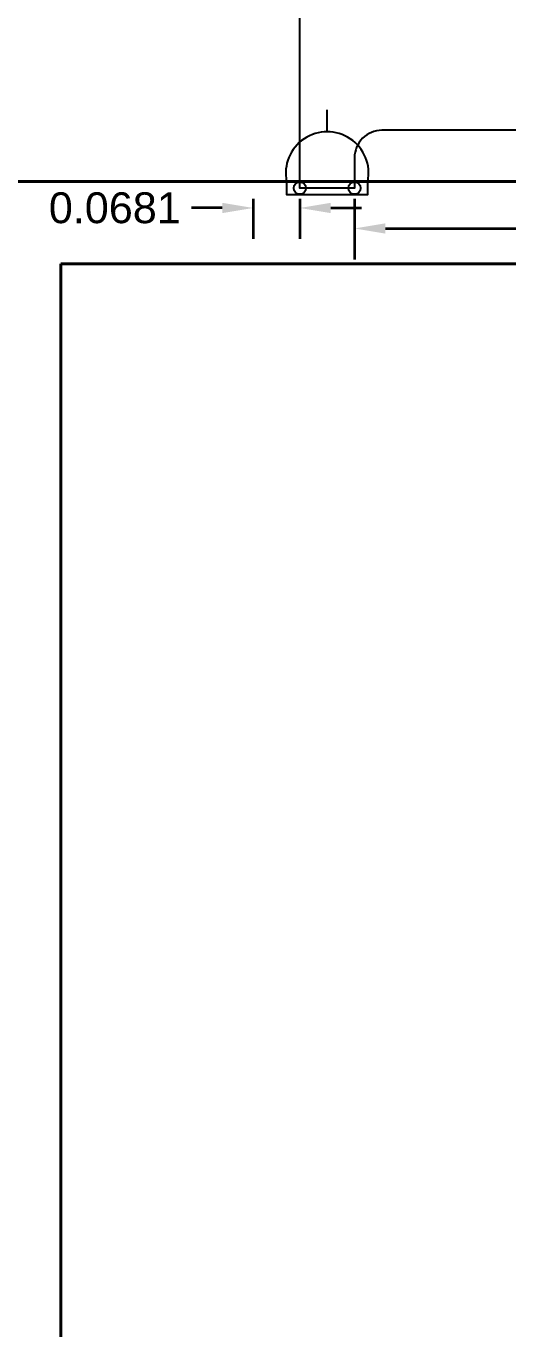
# Model space of a CAD drawing. Header units: inches. Extents: x 3955 to 4125, y 4886 to 4983.
# Drawn here: x 4031.292 to 4031.994, y 4933.081 to 4934.98 of the extents above; entities that cross this region are included whole.
import ezdxf

# ---------------------------------------------------------------- set-up
doc = ezdxf.new("R2010")
doc.units = ezdxf.units.IN
doc.header["$MEASUREMENT"] = 0
doc.layers.get('0').update_dxf_attribs({"lineweight": 35})
doc.layers.get('Defpoints').update_dxf_attribs({"lineweight": 25})
doc.layers.add('DIM', color=6, linetype='Continuous', lineweight=20)
doc.layers.add('walls', color=7, linetype='Continuous', lineweight=40)
doc.layers.add('E-POWER', color=3, linetype='Continuous')
doc.layers.add('N Wiring', color=255, linetype='Continuous')
doc.styles.get("Standard").update_dxf_attribs({"font": 'arial.ttf'})
doc.dimstyles.get("Standard").update_dxf_attribs({"dimtxt": 0.18, "dimasz": 0.18, "dimexe": 0.18, "dimexo": 0.0625, "dimgap": 0.09, "dimtad": 0, "dimtih": 1, "dimtoh": 1, "dimdec": 4, "dimzin": 0, "dimdsep": 46, "dimtxsty": 'Standard', "dimcen": 0.09, "dimadec": 0, "dimazin": 0, "dimtfac": 1, "dimtdec": 4, "dimtofl": 0, "dimtmove": 0, "dimatfit": 3, "dimfxl": 1, "dimtolj": 1, "dimtzin": 0, "dimarcsym": 0})

# ---------------------------------------------------------------- blocks, each defined once
blk = doc.blocks.new('S1')
for p, q in [((0, 180), (0, 260)), ((-147, 0), (147, 0))]:
    blk.add_line(p, q)
blk.add_lwpolyline([(147, 0), (-147, 0), (-147, -47.8), (147, -47.8)], close=True)
for centre in [(-99, -23.9), (99, -23.9)]:
    blk.add_circle(centre, 22.2)
at = {"linetype": 'Continuous'}
blk.add_arc((0, 30), 150, 348.4616, 191.5384, dxfattribs=at)
blk = doc.blocks.new('*D334')
at = {"layer": 'Defpoints', "color": 0}
for p in [(3545.0565, 1337.0957, 0), (3545.1246, 1337.0957, 0), (3545.0565, 1337.0667)]:
    blk.add_point(p, dxfattribs=at)
at = {"layer": 'DIM', "color": 0, "lineweight": -2, "transparency": 16777216}
for p, q in [((3545.0565, 1337.0801), (3545.0565, 1337.0217)), ((3545.1246, 1337.0801), (3545.1246, 1337.0217)), ((3545.0115, 1337.0667), (3544.9665, 1337.0667)), ((3545.1696, 1337.0667), (3545.2146, 1337.0667))]:
    blk.add_line(p, q, dxfattribs=at)
at = {"layer": 'DIM', "color": 0, "transparency": 16777216}
for points in [[(3545.0115, 1337.0742), (3545.0115, 1337.0592), (3545.0565, 1337.0667)], [(3545.1696, 1337.0742), (3545.1696, 1337.0592), (3545.1246, 1337.0667)]]:
    blk.add_solid(points, dxfattribs=at)
at = {"layer": 'DIM', "color": 0, "transparency": 16777216, "insert": (3544.855, 1337.0667), "char_height": 0.045, "attachment_point": 5}
blk.add_mtext('\\A1;0.0681', dxfattribs=at)
blk = doc.blocks.new('*D335')
at = {"layer": 'Defpoints', "color": 0}
for p in [(3545.2043, 1337.0957, 0), (3546.4295, 1337.083, 0), (3546.4295, 1337.0368)]:
    blk.add_point(p, dxfattribs=at)
at = {"layer": 'DIM', "color": 0, "lineweight": -2, "transparency": 16777216}
for p, q in [((3545.2043, 1337.0801), (3545.2043, 1336.9918)), ((3546.4295, 1337.0673), (3546.4295, 1336.9918)), ((3545.2493, 1337.0368), (3545.7033, 1337.0368)), ((3546.3845, 1337.0368), (3545.9304, 1337.0368))]:
    blk.add_line(p, q, dxfattribs=at)
at = {"layer": 'DIM', "color": 0, "transparency": 16777216}
for points in [[(3545.2493, 1337.0443), (3545.2493, 1337.0293), (3545.2043, 1337.0368)], [(3546.3845, 1337.0443), (3546.3845, 1337.0293), (3546.4295, 1337.0368)]]:
    blk.add_solid(points, dxfattribs=at)
at = {"layer": 'DIM', "color": 0, "transparency": 16777216, "insert": (3545.8169, 1337.0368), "char_height": 0.045, "attachment_point": 5}
blk.add_mtext('\\A1;1.2252', dxfattribs=at)
blk = doc.blocks.new('A$C606D7A20')
at = {"layer": 'N Wiring'}
blk.add_lwpolyline([(18.37119, -0.24124), (18.37119, -3.59653, -0.4142136), (18.33119, -3.63653), (17.36515, -3.63653, 0.4142136), (17.32515, -3.67653), (17.32515, -3.72074), (17.2455, -3.72074), (17.2455, -1.68265, 0.4142136), (17.2055, -1.64265), (13.96869, -1.64265)], format="xyb", dxfattribs=at)
at = {"layer": 'walls', "ltscale": 2.5}
for p, q in [((20.39771, -3.71112), (13.97745, -3.71112)), ((19.67771, -3.71112), (17.17769, -3.71112)), ((20.39771, -3.83112), (16.89743, -3.83112)), ((16.89743, -5.50421), (16.89743, -3.83112))]:
    blk.add_line(p, q, dxfattribs=at)
at = {"layer": 'E-POWER', "xscale": 0.0004022874689625001, "yscale": 0.0004022874689625001, "zscale": 0.0004022874689625001}
blk.add_blockref('S1', (17.28533, -3.71112), dxfattribs=at)
at = {"layer": 'DIM'}
for base, p1, p2, picture, middle in [((17.17743, -3.74973, 0), (17.2455, -3.72074), (17.17743, -3.72074), '*D334', (16.97587, -3.74973, 0)), ((18.55034, -3.77963, 0), (17.32515, -3.72074), (18.55034, -3.73352), '*D335', (17.93775, -3.77963, 0))]:
    dim = blk.add_linear_dim(base=base, p1=p1, p2=p2, dimstyle='Standard', dxfattribs=at)
    dim.commit()
    dim.dimension.update_dxf_attribs({"geometry": picture, "text_midpoint": middle, "insert": (-3527.87912, -1340.81648)})

msp = doc.modelspace()

# ---------------------------------------------------------------- block references
msp.add_blockref('A$C606D7A20', (4014.4456, 4938.4649))

doc.saveas('drawing.dxf')
